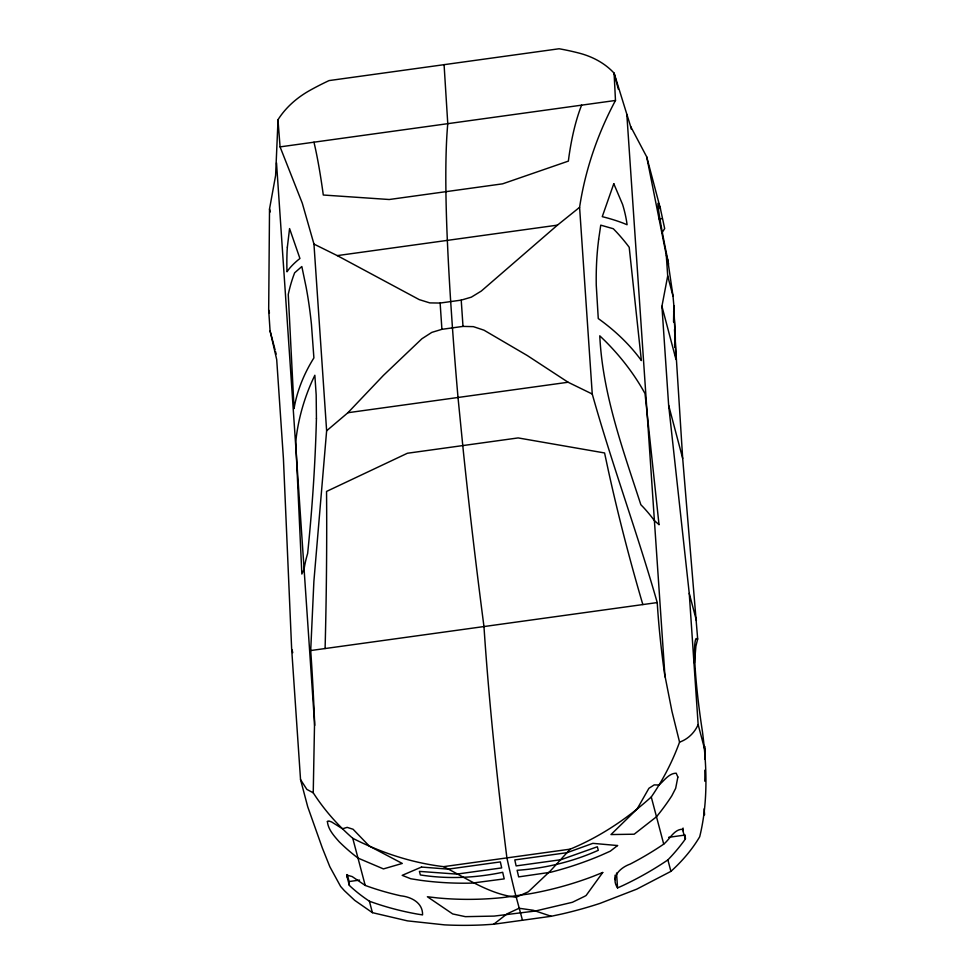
<?xml version="1.0" encoding="UTF-8"?>
<svg xmlns="http://www.w3.org/2000/svg" width="974" height="974" viewBox="0 0 974 974"><rect width="100%" height="100%" fill="white"/><g stroke="black" fill="none" stroke-linecap="round" stroke-linejoin="round"><path stroke-width="1.46" d="M277.98 119.985L280.074 146.879L302.293 203.213L313.957 244.084L326.631 430.788L313.884 581.429L310.706 650.535A466.923 55.189 -88.7 0 1 314.565 721.965L313.238 792.812C324.147 809.759 337.564 825.063 352.758 838.297C381.163 852.737 411.929 862.879 443.62 866.653L570.204 849.145C600.069 836.8 627.293 818.562 651.265 796.988C662.977 780.004 672.51 761.522 679.56 742.127L671.938 711.276L664.511 673.533A466.923 138.198 72.6 0 1 657.231 602.577C637.24 532.547 611.916 464.16 592.253 394.032L579.591 207.328C585.204 169.975 597.671 133.755 615.483 100.468L614.095 73.16A84.385 65.124 -14.3 0 0 579.274 53.156A240.882 185.9 -14.3 0 0 559.1 48.761L329.066 80.586A240.882 185.9 -14.3 0 0 309.781 90.448A84.385 65.124 -14.3 0 0 278.04 119.656L275.605 175.515L269.518 209.02L268.678 310.134L270.09 330.99L276.701 359.564L283.422 458.62L291.628 648.392L300.54 779.614L307.711 806.752L322.321 847.94L329.833 866.726L340.62 886.45L344.37 890.65L354.706 900.353L372.409 912.662L407.449 920.868L444.607 924.874A270.687 165.337 -12 0 0 483.189 924.898L493.733 924.229L551.223 916.278L561.73 914.026A270.687 165.337 -12 0 0 600.106 903.348L636.777 889.14L670.916 871.365C682.08 861.272 692.015 849.73 699.697 836.763C708.122 802.613 706.954 766.148 702.424 731.498A79.515 7.317 82.1 0 1 696.118 638.554L697.676 638.968L682.689 458.45L674.507 329.492M704.981 746.595L704.701 759.136M673.545 321.895L673.862 305.678L673.01 296.059L667.628 259.242M694.462 662.868L695.911 646.2L697.676 638.968M614.204 73.452L630.604 126.401L646.699 156.838L660.457 208.899L664.682 228.573L661.796 233.09M705.322 751.733L698.151 724.595L689.251 593.373L668.651 405.318L661.93 306.262L667.701 275.971L666.289 255.115L646.699 156.838M698.151 724.595C694.645 732.631 687.9 739.254 679.56 742.127M685.416 838.894L683.833 841.146A195.677 155.243 -14.8 0 1 667.884 859.908A278.856 221.232 -14.8 0 1 622.532 885.695L617.553 887.923C610.077 876.758 620.548 867.542 630.166 864.096A278.856 221.232 -14.8 0 0 663.72 844.129C669.552 839.551 673.996 829.324 682.324 829.251L685.416 838.894L685.16 835.035L668.651 837.323M326.631 430.788L347.925 412.72L383.415 375.404L421.912 338.757L431.799 332.39L441.916 329.322L463.003 326.4L473.364 326.643L483.968 330.174L527.238 355.51L568.098 382.246L592.253 394.032M570.204 849.145L550.347 870.951L528.358 891.746L516.171 897.261C489.788 894.327 466.972 878.475 443.62 866.653M493.733 924.229L507.004 913.892L519.081 908.255L533.253 910.264L551.223 916.278M579.591 207.328L557.445 225.14L481.314 291.043L471.367 297.143L461.226 300.126L440.126 303.048L429.79 302.902L419.258 299.627L337.26 255.614L313.957 244.084M280.074 146.879L615.483 100.468M337.26 255.614L557.445 225.14M659.081 219.016L662.052 218.602M347.925 412.72L568.098 382.246M310.706 650.535L657.231 602.577M347.28 874.652L349.094 881.543L359.601 880.082M313.238 792.812L306.847 789.39L300.54 779.614M365.213 885.427L352.198 876.588L347.45 875.249L347.17 877.136L349.362 885.403L351.212 887.168A195.677 155.243 -14.8 0 0 369.389 901.206A278.856 221.232 -14.8 0 0 417.371 914.087L422.558 914.903C422.984 902.728 411.089 896.859 400.838 895.824A278.856 221.232 -14.8 0 1 365.213 885.427L352.758 838.297M658.789 204.029L660.457 208.899M522.478 920.247L514.869 892.123A302.877 27.893 82.1 0 1 506.906 857.899A483.299 44.5 82.1 0 1 483.968 626.55A670.806 61.764 82.1 0 1 463.478 452.569L458.011 397.489A664.609 61.204 82.1 0 1 452.46 327.861L450.682 301.587A664.609 61.204 82.1 0 1 447.346 240.383A539.815 49.711 82.1 0 1 445.946 193.85L445.836 183.343A539.815 49.711 82.1 0 1 447.772 123.674L444.071 64.564M666.289 255.115L668.614 263.93M630.604 126.401L631.371 129.323M667.701 275.971L673.01 296.059M614.095 73.16L618.344 89.231M661.93 306.262L675.968 359.394L673.862 305.678M668.651 405.318L682.689 458.45M689.251 593.373L696.422 620.511M651.265 796.988L663.72 844.129M667.884 859.908L670.916 871.365M269.518 209.02L270.285 211.918M268.678 310.134L269.445 313.068M270.09 330.99L275.021 349.642M369.389 901.206L372.409 912.662M292.005 649.816L292.76 652.677M275.508 351.529L276.153 354.086M674.556 344.297L674.836 347.316M675.396 353.355L675.968 359.394M693.938 658.254L694.243 662.807M704.153 808.834L704.567 814.873M683.066 828.058L683.237 830.639M626.83 114.408L665.011 676.93M616.542 873.045L617.553 887.923M615.057 875.2L615.361 879.656M461.226 300.126L463.003 326.4M440.126 303.048L441.916 329.322M349.094 881.543L349.362 885.403M347 874.567L347.17 877.136M276.519 162.877L314.699 725.411M673.777 314.541L674.142 322.017M325.097 648.538A660.372 89.133 -88 0 0 326.667 509.779L326.546 491.432L407.4 453.251L518.144 437.923L604.574 452.959L608.397 470.795A660.372 205.831 71.8 0 0 642.84 604.574M313.957 142.192A533.728 48.761 -89.9 0 1 322.65 190.356L323.295 195.019L389.235 199.512L502.621 183.83L568.366 161.112L568.999 156.278A533.728 144.469 73.9 0 1 581.6 105.168M667.64 259.267A78.833 2.715 77.8 0 1 658.777 203.98M673.631 311.534A70.846 6.526 82.1 0 1 675.14 347.146M704.774 770.178A70.846 6.526 82.1 0 1 704.738 781.16M316.428 418.54C315.296 463.587 312.216 508.842 307.638 553.512A285.382 171.728 -3.9 0 0 304.083 569.108L301.843 574.039L295.755 441.867L296.364 436.51A302.585 240.054 -1 0 1 311.972 381.394L314.846 375.258L316.185 394.957L316.428 418.54M677.867 777.045L675.676 788.295L671.841 795.782A196.87 148.669 -33.7 0 1 656.488 816.772L634.184 834.207L610.978 834.56L637.093 809.041L648.903 788.307L654.199 784.898L659.008 784.995C664.146 780.71 668.955 773.234 676.187 773.198L677.867 777.045M287.354 247.153L287.099 250.951A50.636 8.389 -86.6 0 0 286.843 261.75A49.954 8.279 -86.6 0 0 287.001 271.795L288.377 269.847A328.469 75.448 -6.6 0 1 297.447 260.508L299.931 258.487L289.57 228.573L287.354 247.153M598.669 239.214L597.841 246.495A392.814 190.271 61.5 0 0 596.258 285.175L598.267 318.559A285.857 183.94 -3.4 0 1 640.222 358.98L641.367 360.563L629.204 247.286A288.572 199.073 -2.8 0 0 616.42 231.97L613.303 228.732L600.751 225.152L598.669 239.214M294.355 406.84L294.063 408.617L288.255 294.465A288.572 199.073 -2.8 0 1 293.198 276.701L294.623 272.83L301.83 266.523L306.067 286.867A392.814 128.069 -78.8 0 1 311.461 324.586L313.896 357.908A285.857 183.94 -3.4 0 0 294.355 406.84M327.398 821.472C328.007 829.349 334.179 836.094 339.232 841.804A196.87 156.449 5.6 0 0 357.994 858.082L383.439 868.905L402.274 863.439L369.304 846.089L353.075 829.251L347.17 827.376L342.531 828.789L331.696 821.995L328.847 820.972L327.398 821.472M613.79 183.709L602.261 216.654L606.485 217.75A328.469 75.448 -6.6 0 1 623.896 223.423L627.086 224.738A49.954 16.996 70.3 0 0 625.357 214.901A50.636 17.228 70.3 0 0 622.617 204.528L613.79 183.709M602.736 872.485L586.129 895.471L584.57 896.372L572.395 902.289L535.262 911.043L494.147 916.096L465.365 916.656L452.679 913.941L427.391 896.75L437.484 897.918A278.856 221.232 -14.8 0 0 502.694 897.59L528.943 893.949A278.856 221.232 -14.8 0 0 592.983 876.405L602.736 872.485M617.565 845.542L610.308 851.166L601.019 855.306A278.856 221.232 -14.8 0 1 550.687 872.241L518.655 876.892L517.121 870.293C545.209 868.382 572.578 861.783 598.279 850.314L597.342 846.771L560.987 859.701L516.123 865.91L514.796 859.92L566.978 852.7L592.849 843.35L617.565 845.542M421.523 867.055L402.189 875.346L410.809 878.767L420.476 880.289A278.856 221.232 -14.8 0 0 472.147 883.101L504.215 878.889L502.681 872.29C475.531 877.964 447.784 879.254 420.354 874.944L419.417 871.389L456.83 874.104L501.695 867.907L500.356 861.917L448.174 869.137L421.523 867.055M659.008 524.609L654.406 520.64A285.382 171.728 -3.9 0 0 643.157 507.089L640.843 504.702C622.983 449.635 602.577 394.202 599.777 335.823L604.988 340.851A302.585 240.054 -1 0 1 642.231 388.65L645.007 393.545L659.008 524.609"/></g></svg>
